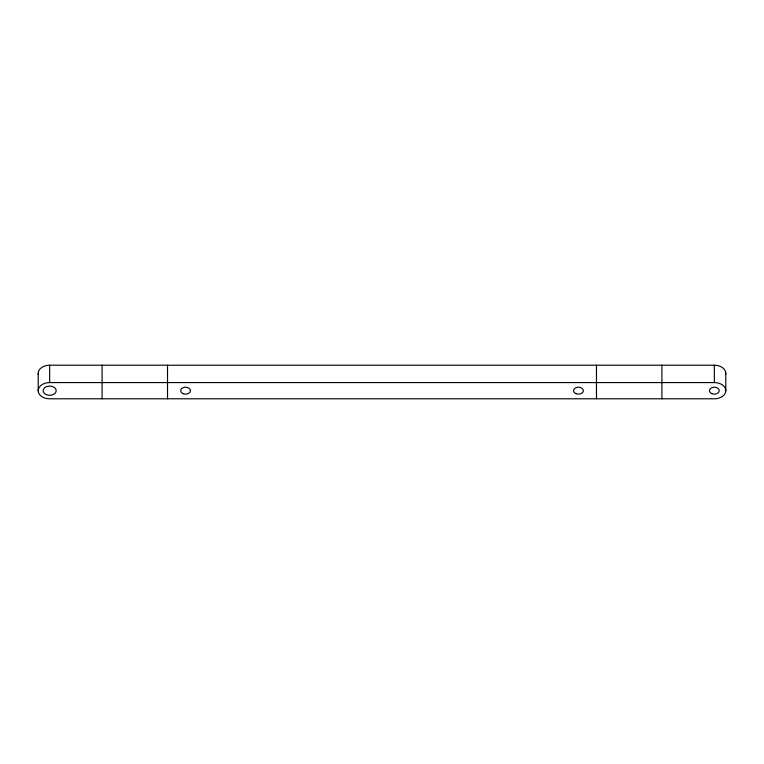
<?xml version="1.0" encoding="UTF-8"?>
<svg xmlns="http://www.w3.org/2000/svg" width="764" height="764" viewBox="0 0 764 764"><rect width="100%" height="100%" fill="white"/><g stroke="black" fill="none" stroke-linecap="round" stroke-linejoin="round"><path stroke-width="1.15" d="M38.343 374.589A11.46 8.098 0 0 1 49.66 365.211L714.34 365.211A11.46 8.098 0 0 1 725.657 374.589M38.2 390.681A11.46 8.098 0 0 1 49.66 382.583L714.34 382.583A11.46 8.098 0 0 1 725.8 390.681A11.46 8.098 0 0 1 714.34 398.789L49.66 398.789A11.46 8.098 0 0 1 38.2 390.681L38.2 373.319M725.8 373.319L725.8 390.681M714.34 365.211L714.34 382.583M661.91 365.211L661.91 398.789M596.474 365.211L596.474 398.789M167.526 365.211L167.526 398.789M102.09 365.211L102.09 398.789M49.66 365.211L49.66 382.583M575.989 393.689A4.909 3.476 0 0 0 583.352 390.681A4.909 3.476 0 0 0 575.989 387.673A4.909 3.476 0 0 0 575.989 393.689M183.102 393.689A4.909 3.476 0 0 0 190.465 390.681A4.909 3.476 0 0 0 183.102 387.673A4.909 3.476 0 0 0 183.102 393.689M711.886 393.689A4.909 3.476 0 0 0 719.249 390.681A4.909 3.476 0 0 0 711.886 387.673A4.909 3.476 0 0 0 711.886 393.689M46.384 394.692A6.551 4.632 0 0 0 56.211 390.681A6.551 4.632 0 0 0 46.384 386.67A6.551 4.632 0 0 0 46.384 394.692"/></g></svg>
